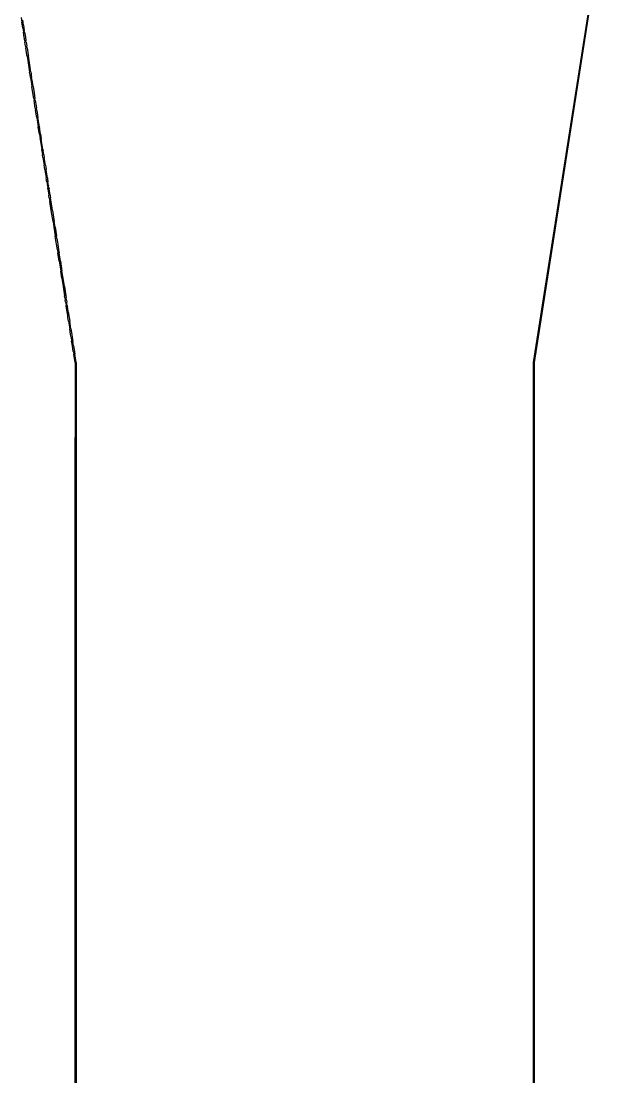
# Model space of a CAD drawing. Header units: metres. Extents: x 0.2 to 42.3, y 0.9 to 39.
# Drawn here: x 2.012 to 2.402, y 20.63 to 21.335 of the extents above; entities that cross this region are included whole.
import ezdxf

# ---------------------------------------------------------------- set-up
doc = ezdxf.new("R2010")
doc.units = ezdxf.units.M
doc.layers.add('BSA_MATERIAL_SECTION', color=7, linetype='Continuous')

msp = doc.modelspace()

# ---------------------------------------------------------------- linework, layer by layer
at = {"layer": 'BSA_MATERIAL_SECTION'}
for p, q in [((2.4008, 21.41156), (2.3532, 21.10676)), ((2.354, 21.10676), (2.4016, 21.41156)), ((2.01165, 21.33702), (2.01213, 21.3339)), ((2.0127, 21.33024), (2.01213, 21.3339)), ((2.0127, 21.33024), (2.01318, 21.32719)), ((2.01323, 21.332), (2.01271, 21.33536)), ((2.01323, 21.332), (2.01378, 21.32846)), ((2.01369, 21.32394), (2.01318, 21.32719)), ((2.01406, 21.32152), (2.01369, 21.32394)), ((2.01398, 21.32719), (2.01378, 21.32846)), ((2.01398, 21.32719), (2.01449, 21.32394)), ((2.01449, 21.32394), (2.01486, 21.32152)), ((2.01406, 21.32152), (2.01421, 21.32061)), ((2.01464, 21.31781), (2.01421, 21.32061)), ((2.01464, 21.31781), (2.01466, 21.31768)), ((2.01466, 21.31768), (2.01481, 21.31676)), ((2.01553, 21.31214), (2.01481, 21.31676)), ((2.01501, 21.32061), (2.01486, 21.32152)), ((2.01501, 21.32061), (2.01544, 21.31781)), ((2.01546, 21.31768), (2.01544, 21.31781)), ((2.01561, 21.31676), (2.01546, 21.31768)), ((2.01561, 21.31676), (2.01633, 21.31214)), ((2.01557, 21.3119), (2.01553, 21.31214)), ((2.01567, 21.31122), (2.01557, 21.3119)), ((2.01567, 21.31122), (2.01612, 21.30845)), ((2.01612, 21.30845), (2.01732, 21.30068)), ((2.01633, 21.31214), (2.01637, 21.3119)), ((2.01637, 21.3119), (2.01647, 21.31122)), ((2.01692, 21.30845), (2.01647, 21.31122)), ((2.01812, 21.30068), (2.01692, 21.30845)), ((2.01749, 21.29962), (2.01732, 21.30068)), ((2.01762, 21.29874), (2.01749, 21.29962)), ((2.01788, 21.2971), (2.01762, 21.29874)), ((2.01788, 21.2971), (2.01834, 21.29417)), ((2.01812, 21.30068), (2.01829, 21.29962)), ((2.01829, 21.29962), (2.01842, 21.29874)), ((2.01834, 21.29417), (2.01856, 21.29279)), ((2.01842, 21.29874), (2.01868, 21.2971)), ((2.01914, 21.29417), (2.01868, 21.2971)), ((2.01936, 21.29279), (2.01914, 21.29417)), ((2.01856, 21.29279), (2.01884, 21.29098)), ((2.0195, 21.28675), (2.01884, 21.29098)), ((2.01964, 21.29098), (2.01936, 21.29279)), ((2.01964, 21.29098), (2.0203, 21.28675)), ((2.02009, 21.28292), (2.0195, 21.28675)), ((2.02009, 21.28292), (2.02031, 21.28158)), ((2.0203, 21.28675), (2.02089, 21.28292)), ((2.02083, 21.2782), (2.02031, 21.28158)), ((2.02111, 21.28158), (2.02089, 21.28292)), ((2.02111, 21.28158), (2.02163, 21.2782)), ((2.0211, 21.27647), (2.02083, 21.2782)), ((2.0211, 21.27647), (2.02132, 21.27507)), ((2.02205, 21.27037), (2.02132, 21.27507)), ((2.02163, 21.2782), (2.0219, 21.27647)), ((2.02212, 21.27507), (2.0219, 21.27647)), ((2.02212, 21.27507), (2.02285, 21.27037)), ((2.02205, 21.27037), (2.02304, 21.26406)), ((2.02384, 21.26406), (2.02285, 21.27037)), ((2.02306, 21.26393), (2.02304, 21.26406)), ((2.02306, 21.26392), (2.02306, 21.26393)), ((2.0238, 21.25916), (2.02306, 21.26392)), ((2.0238, 21.25916), (2.02427, 21.25619)), ((2.02384, 21.26406), (2.02386, 21.26393)), ((2.02386, 21.26393), (2.02386, 21.26392)), ((2.0246, 21.25916), (2.02386, 21.26392)), ((2.0246, 21.25916), (2.02507, 21.25619)), ((2.02432, 21.25586), (2.02427, 21.25619)), ((2.02432, 21.25586), (2.0254, 21.24892)), ((2.02507, 21.25619), (2.02512, 21.25586)), ((2.0262, 21.24892), (2.02512, 21.25586)), ((2.02551, 21.24822), (2.0254, 21.24892)), ((2.02551, 21.24822), (2.02596, 21.24535)), ((2.02622, 21.2437), (2.02596, 21.24535)), ((2.0262, 21.24892), (2.02631, 21.24822)), ((2.02676, 21.24535), (2.02631, 21.24822)), ((2.02676, 21.24535), (2.02702, 21.2437)), ((2.02622, 21.2437), (2.02704, 21.23845)), ((2.02784, 21.23845), (2.02702, 21.2437)), ((2.02722, 21.23728), (2.02704, 21.23845)), ((2.02784, 21.23845), (2.02802, 21.23728)), ((2.02746, 21.23573), (2.02722, 21.23728)), ((2.02746, 21.23573), (2.02774, 21.23396)), ((2.02774, 21.23396), (2.02795, 21.23266)), ((2.02795, 21.23266), (2.02834, 21.23009)), ((2.02802, 21.23728), (2.02826, 21.23573)), ((2.02854, 21.23396), (2.02826, 21.23573)), ((2.02875, 21.23266), (2.02854, 21.23396)), ((2.02914, 21.23009), (2.02875, 21.23266)), ((2.02855, 21.22879), (2.02834, 21.23009)), ((2.02866, 21.22812), (2.02855, 21.22879)), ((2.02876, 21.22746), (2.02866, 21.22812)), ((2.02876, 21.22746), (2.02915, 21.22492)), ((2.02914, 21.23009), (2.02935, 21.22879)), ((2.0292, 21.22464), (2.02915, 21.22492)), ((2.0292, 21.22464), (2.0294, 21.22331)), ((2.02935, 21.22879), (2.02946, 21.22812)), ((2.02946, 21.22812), (2.02956, 21.22746)), ((2.02995, 21.22492), (2.02956, 21.22746)), ((2.02995, 21.22492), (2.03, 21.22464)), ((2.0302, 21.22331), (2.03, 21.22464)), ((2.02948, 21.22282), (2.0294, 21.22331)), ((2.02948, 21.22282), (2.03014, 21.21858)), ((2.03024, 21.21797), (2.03014, 21.21858)), ((2.0302, 21.22331), (2.03028, 21.22282)), ((2.03044, 21.21665), (2.03024, 21.21797)), ((2.03094, 21.21858), (2.03028, 21.22282)), ((2.03044, 21.21665), (2.03068, 21.21512)), ((2.03094, 21.21858), (2.03104, 21.21797)), ((2.03104, 21.21797), (2.03124, 21.21665)), ((2.03148, 21.21512), (2.03124, 21.21665)), ((2.03068, 21.21512), (2.03083, 21.21418)), ((2.03173, 21.20836), (2.03083, 21.21418)), ((2.03163, 21.21418), (2.03148, 21.21512)), ((2.03253, 21.20836), (2.03163, 21.21418)), ((2.03291, 21.20084), (2.03173, 21.20836)), ((2.03253, 21.20836), (2.03371, 21.20084)), ((2.03291, 21.20084), (2.0335, 21.19708)), ((2.0335, 21.19708), (2.03439, 21.19143)), ((2.0343, 21.19708), (2.03371, 21.20084)), ((2.0343, 21.19708), (2.03519, 21.19143)), ((2.03467, 21.18955), (2.03439, 21.19143)), ((2.03506, 21.18704), (2.03467, 21.18955)), ((2.03547, 21.18955), (2.03519, 21.19143)), ((2.03547, 21.18955), (2.03586, 21.18704)), ((2.03526, 21.18579), (2.03506, 21.18704)), ((2.03585, 21.18202), (2.03526, 21.18579)), ((2.03585, 21.18202), (2.03616, 21.18014)), ((2.03586, 21.18704), (2.03606, 21.18579)), ((2.03606, 21.18579), (2.03665, 21.18202)), ((2.03665, 21.18202), (2.03696, 21.18014)), ((2.03702, 21.1745), (2.03616, 21.18014)), ((2.03782, 21.1745), (2.03696, 21.18014)), ((2.03702, 21.1745), (2.03807, 21.16791)), ((2.03782, 21.1745), (2.03887, 21.16791)), ((2.03879, 21.16321), (2.03807, 21.16791)), ((2.03959, 21.16321), (2.03887, 21.16791)), ((2.03879, 21.16321), (2.03967, 21.15756)), ((2.04047, 21.15756), (2.03959, 21.16321)), ((2.03967, 21.15756), (2.04065, 21.15131)), ((2.04047, 21.15756), (2.04145, 21.15131)), ((2.04082, 21.1502), (2.04065, 21.15131)), ((2.04082, 21.1502), (2.04111, 21.14834)), ((2.0413, 21.14717), (2.04111, 21.14834)), ((2.0413, 21.14717), (2.04144, 21.14628)), ((2.04144, 21.14628), (2.04164, 21.14493)), ((2.04145, 21.15131), (2.04162, 21.1502)), ((2.04191, 21.14834), (2.04162, 21.1502)), ((2.04191, 21.14834), (2.0421, 21.14717)), ((2.04224, 21.14628), (2.0421, 21.14717)), ((2.04244, 21.14493), (2.04224, 21.14628)), ((2.04173, 21.14441), (2.04164, 21.14493)), ((2.04231, 21.14063), (2.04173, 21.14441)), ((2.0427, 21.13812), (2.04231, 21.14063)), ((2.04244, 21.14493), (2.04253, 21.14441)), ((2.04311, 21.14063), (2.04253, 21.14441)), ((2.04311, 21.14063), (2.0435, 21.13812)), ((2.0429, 21.13687), (2.0427, 21.13812)), ((2.04329, 21.13436), (2.0429, 21.13687)), ((2.04329, 21.13436), (2.04407, 21.12934)), ((2.0435, 21.13812), (2.0437, 21.13687)), ((2.0437, 21.13687), (2.04409, 21.13436)), ((2.04487, 21.12934), (2.04409, 21.13436)), ((2.04466, 21.12558), (2.04407, 21.12934)), ((2.04496, 21.1237), (2.04466, 21.12558)), ((2.04487, 21.12934), (2.04546, 21.12558)), ((2.04546, 21.12558), (2.04576, 21.1237)), ((2.04496, 21.1237), (2.04535, 21.12117)), ((2.04584, 21.11805), (2.04535, 21.12117)), ((2.04576, 21.1237), (2.04615, 21.12117)), ((2.04642, 21.11429), (2.04584, 21.11805)), ((2.04664, 21.11805), (2.04615, 21.12117)), ((2.04664, 21.11805), (2.04722, 21.11429)), ((2.04642, 21.11429), (2.04673, 21.11241)), ((2.0476, 21.10676), (2.04673, 21.11241)), ((2.04722, 21.11429), (2.04753, 21.11241)), ((2.0484, 21.10676), (2.04753, 21.11241)), ((2.0476, 21.10676), (2.0476, 21.05676)), ((2.0484, 21.10676), (2.0484, 21.05676)), ((2.3532, 21.10676), (2.3532, 21.05676)), ((2.354, 21.05676), (2.354, 21.10676)), ((2.0476, 21.05676), (2.048, 21.05676)), ((2.0476, 20.59956), (2.0476, 21.05676)), ((2.048, 21.05676), (2.0476, 21.05676)), ((2.0484, 21.05676), (2.048, 21.05676)), ((2.048, 21.05676), (2.0484, 21.05676)), ((2.0484, 21.05676), (2.0484, 20.59956)), ((2.3532, 21.05676), (2.354, 21.05676)), ((2.3532, 21.05676), (2.3532, 20.14236)), ((2.354, 21.05676), (2.3532, 21.05676)), ((2.354, 20.14236), (2.354, 21.05676))]:
    msp.add_line(p, q, dxfattribs=at)

doc.saveas('drawing.dxf')
